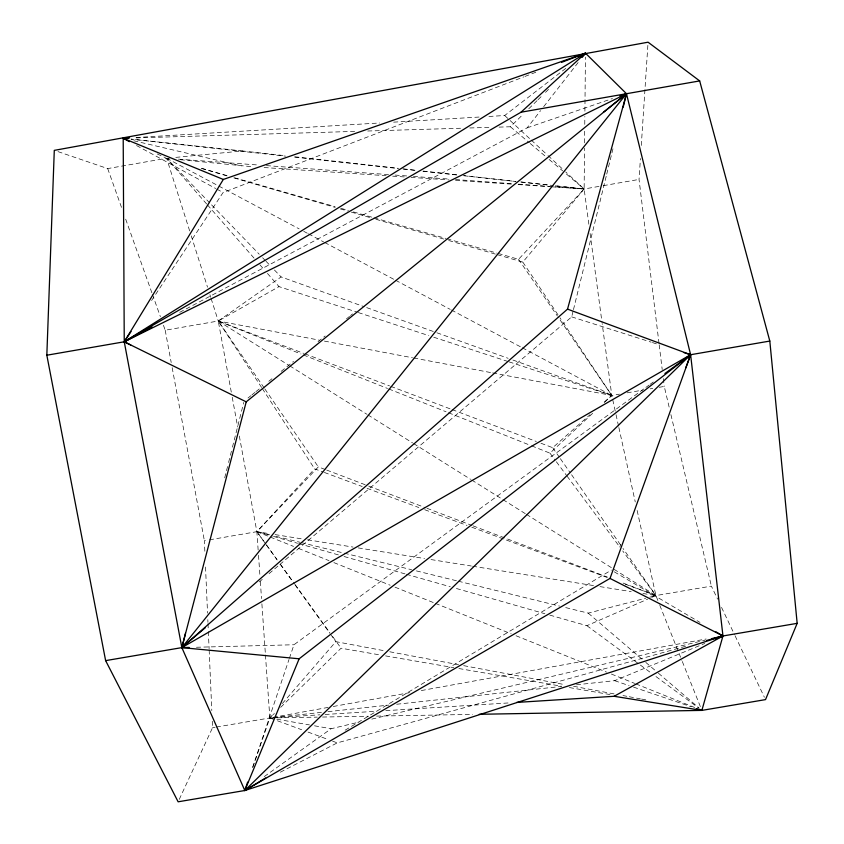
<?xml version="1.0" encoding="UTF-8"?>
<svg xmlns="http://www.w3.org/2000/svg" width="844" height="844" viewBox="0 0 844 844"><rect width="100%" height="100%" fill="white"/><g stroke="black" fill="none" stroke-linecap="round" stroke-linejoin="round"><path stroke-width="0.63" stroke-dasharray="4.22 3.17" d="M588.859 224.272L584.132 188.993L584.533 148.111M584.586 142.836L584.713 129.649M584.765 124.374L584.85 116.461M584.903 111.197L585.43 57.128M659.027 343.466L639.045 179.434L640.427 158.524M641.282 145.453L647.897 44.816M279.849 564.488L571.694 316.88L573.171 310.856M573.466 309.642L606.425 175.404M606.731 174.149L611.647 154.146M611.953 152.901L613.177 147.922M224.715 477.809L227.996 464.822M228.587 462.459L232.142 448.396M232.459 447.12L243.737 402.451M252.567 767.502L288.986 659.523M289.397 658.299L293.965 644.753L644.837 388.187M252.873 767.154L269.837 717.959L274.015 713.138M619.823 547.06L620.678 544.739M179.244 799.405L212.551 727.697L212.266 721.114M151.593 300.496L223.09 192.527L523.723 76.92M179.719 312.333L527.141 127.855L540.603 110.627M543.684 106.682L578.151 62.54M497.137 254.614L522.816 262.104L584.132 188.993L602.015 185.88M282.339 703.527L335.87 641.651L384.801 650.84M209.491 539.812L256.871 531.678L314.643 468.853L323.147 472.007M498.182 253.453L518.554 259.308L584.132 188.993L565.702 171.944M258.148 550.045L256.871 531.678L318.325 466.88L325.489 469.612M499.078 127.106L510.409 126.769L523.227 114.193M528.766 108.77L537.111 100.584M538.039 99.676L541.774 96.016M545.509 92.344L549.265 88.662M216.37 727.043L269.837 717.959L274.363 713.528M280.683 707.346L341.06 648.224L380.433 655.007M531.614 445.854L549.971 453.165L592.731 413.254M604.198 402.556L611.794 395.467L619.475 394.137M540.972 443.248L552.693 447.689L589.998 414.731M604.578 401.839L611.794 395.467L602.173 323.59M259.298 581.917L262.231 579.427M269.078 573.614L277.887 566.145M248.02 397.988L250.995 395.604M251.987 394.802L254.951 392.418M255.943 391.616L260.901 387.639M268.835 381.256L271.916 378.777M281.157 371.349L293.49 361.432M318.019 341.714L325.14 335.986M346.494 318.821L349.532 316.384M350.545 315.572L352.57 313.936M488.929 116.461L504.691 115.522L567.854 66.771M645.903 387.417L649.078 385.096M650.133 384.315L653.309 381.994M264.267 776.586L331.122 728.731L358.985 722.126M163.441 325.288L165.202 330.226L218.258 321.015L281.115 276.938L364.344 306.773M345.143 730.176L611.341 570.101M231.288 392.101L218.258 321.015L279.005 286.622L357.139 312.174M280.345 772.197L337.262 742.878L685.623 646.304M549.803 615.107L586.886 625.678L647.538 599.219M651.726 597.394L655.904 595.569L711.376 586.116L717.59 599.124M576.441 684.8L614.601 680.675L704.719 643.487M524.947 76.445L537.227 71.719M527.141 127.855L612.438 98.548M565.723 607.606L588.226 613.134L645.66 598.227M649.774 597.162L655.904 595.569L659.322 604.125M371.814 719.099L705.183 640.163M265.459 654.997L269.837 717.959L328.094 707.42M333.274 706.481L409.656 692.66M421.314 690.55L706.122 639.003M58.014 151.635L107.694 168.578L166.627 158.271L169.254 158.461M603.291 185.659L639.045 179.434M627.155 392.819L642.506 390.171M650.186 388.852L652.75 388.409M659.143 387.312L664.26 386.425L669.397 408.19M204.839 551.227L204.375 540.688L208.215 540.033M212.551 727.697L215.093 727.264M273.635 719.362L269.837 717.959L321.807 712.336M327.947 711.671L388.831 705.088M396.691 704.244L561.154 686.457M175.805 157.385L242.523 150.949L285.757 155.771M273.287 718.56L269.837 717.959L319.844 714.815M325.067 714.488L376.804 711.228M385.792 710.659L509.048 702.904M136.063 137.519L379.747 122.981M393.663 122.148L481.164 116.926M136.222 137.899L355.946 131.369M367.699 131.01L462.079 128.204M469.823 127.971L491.524 127.328M196.462 647.253L293.965 644.753M269.837 717.959L317.26 717.126M322.524 717.041L368.628 716.229M376.529 716.092L472.682 714.404M180.31 159.685L252.335 166.743M264.13 167.534L386.098 175.71M392.66 176.153L406.196 177.061M411.017 177.388L449.019 179.93M455.538 180.373L512.002 184.15M518.111 184.562L550.035 186.703M551.354 186.798L584.132 188.993L565.311 173.104M178.443 159.136L258.528 165.034M266.409 165.614L388.514 174.602M395.076 175.077L406.892 175.953M413.454 176.438L448.902 179.044M455.465 179.529L511.928 183.675M518.49 184.161L584.132 188.993L554.571 185.701M189.657 230.887L166.627 158.271L171.163 158.735M242.523 150.949L131.063 139.123L285.578 156.151M294.735 157.163L398.189 168.536M403.432 169.117L416.525 170.551M423.066 171.279L458.429 175.162M463.662 175.742L516.043 181.502L463.725 175.584M521.275 182.082L550.088 185.247M555.331 185.828L584.132 188.993M294.767 156.773L398.284 168.294M402.841 168.8L416.704 170.351M423.013 171.047L458.482 175.003M520.78 181.935L553.274 185.553M239.337 436.042L256.871 531.678L269.869 533.767M275.07 534.6L302.363 538.968M307.564 539.801L353.056 547.081M358.257 547.914L424.543 558.528M431.041 559.572L471.332 566.018M472.629 566.229L593.511 585.578M600.01 586.622L631.206 591.612M642.906 593.49L655.904 595.569L636.956 509.628M385.613 655.904L453.819 667.657M458.914 668.532L561.65 686.235M569.426 687.575L612.322 694.96M276.779 719.183L309.463 724.922M314.474 725.798L331.122 728.731M211.105 298.481L218.258 321.015L319.232 340.121M324.412 341.103L412.442 357.75M413.729 357.993L491.408 372.689M492.696 372.932L611.794 395.467L615.751 413.423M389.78 651.779L458.503 664.682M463.694 665.652L564.868 684.663M573.572 686.299L615.297 694.127M622.967 695.572L626.807 696.289M629.276 696.754L640.364 698.843M641.598 699.075L646.536 699.992M133.816 140.779L241.838 166.036M263.455 540.846L256.871 531.678L269.574 534.801M275.925 536.362L300.042 542.291M301.255 542.597L343.012 552.862M344.257 553.168L411.566 569.711M416.419 570.903L456.994 580.872M458.25 581.189L559.54 606.087M265.343 543.42L256.871 531.678L272.327 536.088M273.519 536.425L297.552 543.272M298.765 543.61L339.13 555.109M344.088 556.523L405.162 573.92M406.365 574.258L450.263 586.759M456.425 588.511L544.886 613.715M206.632 203.963L166.627 158.271L169.127 158.988M201.505 168.283L227.331 175.7M234.674 177.81L335.079 206.632M341.208 208.394L348.572 210.504M353.436 211.907L371.645 217.13M374.04 217.815L445.737 238.398M446.972 238.757L496.979 253.116M209.755 202.971L166.627 158.271L169.138 158.999M201.695 168.494L227.69 176.069M233.851 177.873L335.226 207.424M340.185 208.869L347.633 211.032M351.357 212.118L371.022 217.857M375.918 219.282L443.67 239.031M448.691 240.498L495.903 254.255M571.694 316.88L651.167 342.168M652.423 342.569L657.824 344.289M358.32 312.565L428.836 335.627M433.742 337.231L507.835 361.464M509.037 361.854L611.794 395.467L559.962 317.777M614.601 680.675L629.128 685.623M633.57 687.132L691.236 706.766M366.697 307.617L435.673 332.336M436.897 332.779L508.141 358.31M512.92 360.029L611.794 395.467L558.042 316.975M324.36 472.461L362.192 486.503M367.098 488.328L418.835 507.539M424.701 509.713L467.038 525.443M471.775 527.194L607.131 577.454M625.372 584.227L655.904 595.569L622.999 548.421M277.476 720.787L301.656 729.722M308.039 732.075L327.968 739.439M332.578 741.148L337.262 742.878M261.608 387.512L218.258 321.015L303.661 353.362M304.884 353.826L389.527 385.887M390.751 386.352L450.928 409.14M452.099 409.583L536.278 441.465M326.681 470.066L367.467 485.616M368.67 486.081L425.756 507.835M426.98 508.299L471.954 525.443M473.125 525.896L607.342 577.053M623.072 583.056L655.904 595.569L622.714 550.953M264.151 387.923L218.258 321.015L300.97 353.974M303.407 354.944L387.491 388.44M388.715 388.926L446.065 411.767M448.512 412.748L529.167 444.872M256.871 531.678L269.099 536.594M270.312 537.079L293.543 546.416M298.438 548.378L329.002 560.648M333.886 562.61L390.128 585.198M395.013 587.16L434.132 602.869M435.356 603.365L511.158 633.802M516.043 635.764L606.519 672.098M611.404 674.061L634.635 683.387M635.859 683.883L695.762 707.937M157.237 153.956L165.456 157.733M166.627 158.271L299.135 228.872M303.777 231.351L307.269 233.208M308.429 233.83L323.537 241.88M324.697 242.492L394.443 279.649M395.604 280.271L450.232 309.379M451.392 310.001L521.138 347.158M522.299 347.781L611.794 395.467M136.549 145.537L215.695 188.518M216.75 189.088L223.09 192.527M614.326 571.863L699.982 622.408M218.258 321.015L288.595 365.146M289.703 365.842L366.739 414.172M367.857 414.868L412.516 442.889M413.634 443.585L470.572 479.308M471.69 480.004L501.832 498.92M502.95 499.616L525.274 513.627M526.392 514.323L655.904 595.569M586.886 625.678L650.756 672.731M655.978 676.571L698.906 708.211M510.409 126.769L529.304 142.72M530.275 143.543L547.292 157.902M549.138 159.463L562.674 170.878M588.226 613.134L644.911 661.643M645.808 662.413L656.59 671.634M658.415 673.196L698.948 707.894M504.691 115.522L509.227 119.721M510.135 120.555L530.359 139.26M531.224 140.051L546.353 154.051M547.999 155.57L563.803 170.182M211.58 204.87L259.213 254.234M262.621 257.768L265.174 260.406M266.018 261.292L271.082 266.535M274.448 270.027L281.115 276.938M207.434 204.87L254.033 258.106M259.931 264.847L264.119 269.616M267.442 273.424L279.005 286.622M549.971 453.165L554.941 459.853M556.365 461.763L566.377 475.225M567.094 476.185L619.728 546.944M266.767 545.382L276.832 559.319M280.472 564.362L294.503 583.784M295.252 584.818L329.877 632.747M332.663 636.598L341.06 648.224M266.103 544.538L277.56 560.479M280.282 564.277L292.762 581.643M294.862 584.576L329.814 633.222M330.563 634.266L335.87 641.651M552.693 447.689L558.971 456.678M560.374 458.682L570.185 472.745M571.588 474.761L621.553 546.342M518.554 259.308L557.314 315.909M264.847 388.936L318.325 466.88M522.816 262.104L559.266 316.732M262.284 388.546L314.643 468.853M721.536 607.395L734.502 634.593M735.071 635.775L764.39 697.249M659.818 605.338L681.825 660.314M682.311 661.527L701.385 709.171M107.694 168.578L122.18 209.301M125.693 219.176L152.025 293.206M152.469 294.44L160.371 316.648M191.25 235.887L207.529 287.213M209.913 294.725L210.715 297.236M670.906 414.594L711.376 586.116M616.036 414.699L618.578 426.252M618.863 427.528L635.258 501.927M165.202 330.226L171.205 362.498M172.165 367.667L204.375 540.688M232.237 397.271L237.681 427.001M590.093 233.419L601.994 322.281M659.185 344.774L662.202 369.503M663.31 378.618L664.26 386.425M258.517 555.299L259.973 576.283M260.342 581.527L261.524 598.586M261.893 603.829L265.364 653.678M205.525 567.031L207.54 613.124M207.824 619.707L207.94 622.334M208.004 623.653L208.289 630.236M208.352 631.555L209.101 648.677M209.154 649.996L211.802 710.574"/><path stroke-width="1.27" d="M797.169 623.347L722.96 635.965L244.813 790.511L178.137 801.8L105.627 660.63L46.831 355.218L54.29 150.369L648.065 42.2L699.676 80.918L769.812 341.06L797.169 623.347L765.519 699.613L701.87 710.395L479.276 714.288M623.178 107.177L626.48 93.716L585.472 53.172L223.322 179.455L124.247 341.788L181.85 647.622L244.813 790.511L246.807 789.488M105.627 660.63L181.85 647.622L185.469 633.306M769.812 341.06L690.614 354.723L299.145 658.795L181.85 647.622L246.216 401.849L626.48 93.716L699.676 80.918M189.183 647.432L181.85 647.622L567.527 309.126L626.48 93.716L521.022 112.21L124.247 341.788L46.831 355.218M619.971 95.952L626.48 93.716L690.614 354.723L722.96 635.965L701.87 710.395L614.126 696.289L516.623 702.419M247.64 782.114L244.813 790.511L610.022 578.425L690.614 354.723L567.527 309.126M685.771 367.868L690.614 354.723L683.999 352.613M299.145 658.795L244.813 790.511L265.681 777.957M130.809 345.038L124.247 341.788L131.031 331.534M582.17 57.392L585.472 53.172L561.534 62.372M246.68 789.182L244.813 790.511L690.614 354.723L181.85 647.622L626.48 93.716L124.247 341.788L123.203 138.289L129.638 137.91M583.056 55.535L585.472 53.172L124.247 341.788L246.216 401.849M521.022 112.21L585.472 53.172L581.305 56.39M181.85 647.622L205.408 627.641M603.418 112.252L626.48 93.716M664.914 373.512L690.614 354.723M614.126 696.289L722.96 635.965L715.965 631.829M124.247 341.788L152.184 326.955M715.353 639.098L722.96 635.965L610.022 578.425M706.702 640.469L722.96 635.965L720.365 636.429M711.534 638.665L722.96 635.965M128.404 138.131L123.203 138.289L129.354 141.634M125.577 138.543L123.203 138.289L223.322 179.455M125.819 138.574L123.203 138.289L125.566 138.849M695.583 709.308L701.87 710.395L699.423 709.414M696.796 709.435L701.87 710.395L696.564 708.58"/></g></svg>
